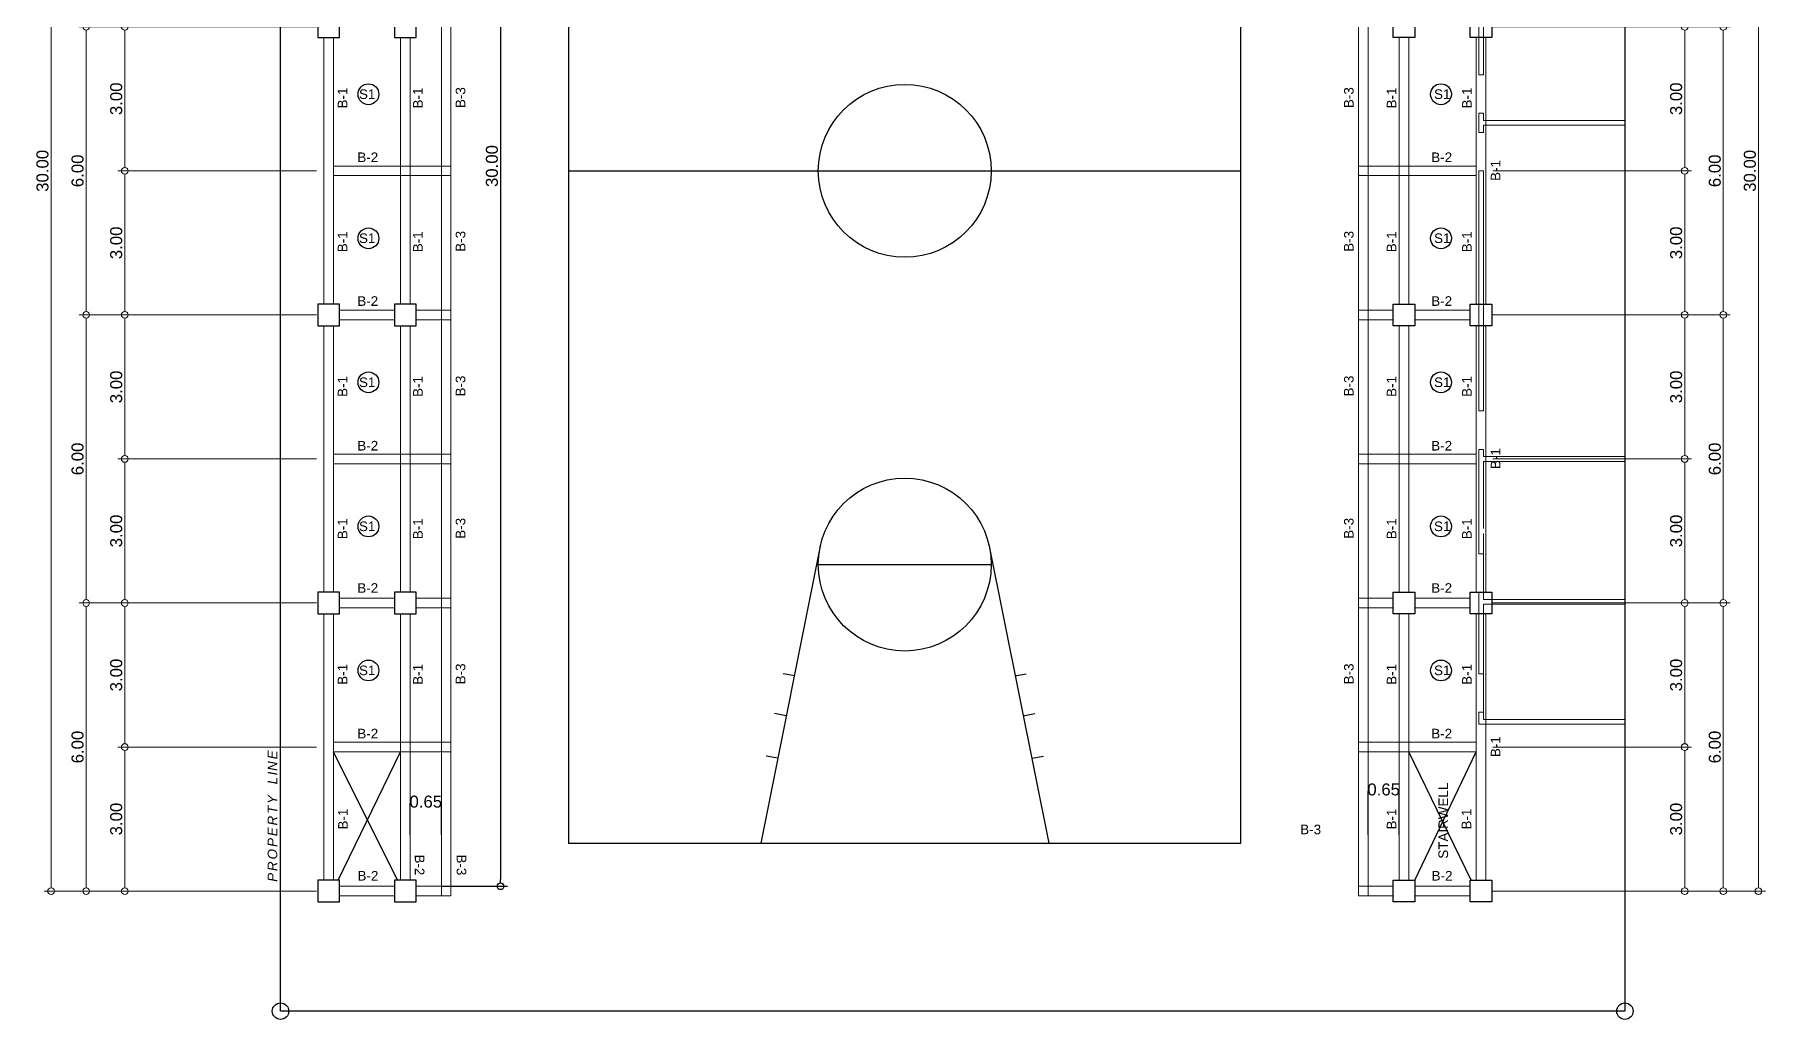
# Model space of a CAD drawing. Header units: inches. Extents: x -1369 to 1198, y -366 to 1398.
# Drawn here: x -660.33 to -624.28, y -201.41 to -180.9 of the extents above; entities that cross this region are included whole.
import ezdxf

# ---------------------------------------------------------------- set-up
doc = ezdxf.new("R2010")
doc.units = ezdxf.units.IN
doc.header["$MEASUREMENT"] = 0
doc.layers.add('BEAM', color=7, linetype='Continuous', lineweight=30, true_color=0x3838ff)
doc.layers.add('col', color=7, linetype='Continuous', true_color=0x0a0aff)
for name, color, linetype in [('COLM2', 7, 'Continuous'), ('S-DIM', 7, 'Continuous'), ('txt', 7, 'Continuous'), ('wall', 7, 'Continuous')]:
    doc.layers.add(name, color=color, linetype=linetype)
doc.layers.add('dim.', color=10, linetype='Continuous', lineweight=15)
doc.styles.get("Standard").update_dxf_attribs({"font": 'arial.ttf'})
doc.dimstyles.get("Standard").update_dxf_attribs({"dimtxt": 0.25, "dimasz": 0.14, "dimexe": 0.145, "dimexo": 0.025, "dimgap": 0.05, "dimtad": 1, "dimzin": 0, "dimdsep": 46, "dimtxsty": 'Standard', "dimblk": 'DOTBLANK', "dimcen": 0.09, "dimclrd": 256, "dimclre": 256, "dimaunit": 1, "dimadec": 5, "dimazin": 0, "dimtfac": 1, "dimtix": 1, "dimtofl": 0, "dimtmove": 0, "dimatfit": 3, "dimfxl": 0, "dimtolj": 1, "dimtzin": 0, "dimlwd": -1, "dimlwe": -1, "dimarcsym": 0})

# ---------------------------------------------------------------- blocks, each defined once
blk = doc.blocks.new('bc')
at = {"color": 8, "true_color": 0x808080}
blk.add_lwpolyline([(7, 14), (-7, 14), (-7, -14), (7, -14)], close=True, dxfattribs=at)
for points in [[(-1.759, 7.817), (-3, 14)], [(1.759, 7.817), (3, 14)], [(-2.646, 12.235), (-2.887, 12.187)], [(2.646, 12.235), (2.887, 12.187)], [(-2.469, 11.353), (-2.71, 11.304)], [(2.469, 11.353), (2.71, 11.304)], [(-2.291, 10.52), (-2.532, 10.472)], [(2.291, 10.52), (2.532, 10.472)], [(1.8, 8.2), (-1.8, 8.2)], [(7, 0), (-7, 0)], [(-1.759, -7.817), (-3, -14)], [(1.759, -7.817), (3, -14)], [(1.8, -8.2), (-1.8, -8.2)], [(-2.291, -10.52), (-2.532, -10.472)], [(2.291, -10.52), (2.532, -10.472)], [(-2.469, -11.353), (-2.71, -11.304)], [(2.469, -11.353), (2.71, -11.304)], [(-2.646, -12.235), (-2.887, -12.187)], [(2.646, -12.235), (2.887, -12.187)]]:
    blk.add_lwpolyline(points, dxfattribs=at)
for centre in [(0, 8.2), (0, 0), (0, -8.2)]:
    blk.add_circle(centre, 1.8, dxfattribs=at)
blk = doc.blocks.new('2ND FLRR EX PLAN')
at = {"layer": 'COLM2', "lineweight": 13, "true_color": 0x808080}
h = blk.add_hatch(color=8, dxfattribs=at)
h.dxf.hatch_style = 1
h.paths.add_polyline_path([(207.892, -185.998), (207.892, -185.798), (208.192, -185.798), (208.192, -185.998)])
h = blk.add_hatch(color=8, dxfattribs=at)
h.dxf.hatch_style = 1
h.paths.add_polyline_path([(211.892, -185.998), (211.892, -185.798), (212.192, -185.798), (212.192, -185.998)])
h = blk.add_hatch(color=8, dxfattribs=at)
h.dxf.hatch_style = 1
h.paths.add_polyline_path([(215.892, -185.998), (215.892, -185.798), (216.192, -185.798), (216.192, -185.998)])
h = blk.add_hatch(color=8, dxfattribs=at)
h.dxf.hatch_style = 1
h.paths.add_polyline_path([(219.892, -185.998), (219.892, -185.798), (220.192, -185.798), (220.192, -185.998)])
at = {"color": 8, "lineweight": 13, "true_color": 0x808080}
for p, q in [((206.992, -185.898), (206.992, -188.349)), ((207.092, -188.249), (207.092, -185.898)), ((220.992, -188.249), (220.992, -185.898)), ((221.092, -185.898), (221.092, -188.349)), ((209.192, -188.249), (209.192, -186.698)), ((209.292, -186.698), (209.292, -188.349)), ((209.292, -188.349), (206.992, -188.349)), ((207.092, -188.249), (209.192, -188.249)), ((218.792, -188.349), (221.092, -188.349)), ((220.992, -188.249), (218.892, -188.249))]:
    blk.add_line(p, q, dxfattribs=at)
for points in [[(207.892, -185.898), (206.992, -185.898), (206.992, -185.798)], [(219.892, -185.898), (208.192, -185.898), (208.192, -185.798)], [(219.892, -185.898), (221.092, -185.898), (221.092, -185.798)], [(209.192, -186.698), (209.292, -186.698)], [(218.792, -188.349), (218.792, -186.698), (218.892, -186.698), (218.892, -188.249)], [(207.992, -190.748), (207.992, -189.898)], [(207.992, -189.898), (209.592, -189.898), (209.592, -190.748), (207.992, -190.748)], [(208.242, -190.748), (208.242, -189.898)], [(208.492, -190.748), (208.492, -189.898)], [(208.742, -190.748), (208.742, -189.898)], [(208.992, -190.748), (208.992, -189.898)], [(209.292, -190.748), (209.292, -189.898)], [(220.092, -189.898), (218.492, -189.898), (218.492, -190.748), (220.092, -190.748)], [(218.792, -190.748), (218.792, -189.898)], [(219.092, -190.748), (219.092, -189.898)], [(219.342, -190.748), (219.342, -189.898)], [(219.592, -190.748), (219.592, -189.898)], [(219.842, -190.748), (219.842, -189.898)], [(220.092, -190.748), (220.092, -189.898)], [(229.042, -190.748), (225.996, -190.748), (225.996, -190.998)], [(226.096, -190.998), (225.996, -190.998)], [(226.096, -190.998), (226.096, -190.848), (229.042, -190.848)], [(225.996, -191.798), (225.996, -196.798)], [(226.096, -191.798), (225.996, -191.798)], [(226.096, -196.798), (226.096, -191.798)], [(226.096, -196.798), (225.996, -196.798)], [(225.996, -197.598), (225.996, -197.998)], [(226.096, -197.598), (225.996, -197.598)], [(226.096, -197.748), (226.096, -197.598)], [(226.096, -197.748), (229.042, -197.748)], [(226.096, -197.998), (226.096, -197.848)], [(226.096, -197.848), (229.042, -197.848)], [(226.096, -197.998), (225.996, -197.998)], [(225.996, -198.798), (225.996, -203.798)], [(226.096, -198.798), (225.996, -198.798)], [(226.096, -203.798), (226.096, -198.798)], [(226.096, -203.798), (225.996, -203.798)], [(225.996, -204.598), (225.996, -204.998)], [(226.096, -204.598), (225.996, -204.598)], [(226.096, -204.748), (226.096, -204.598)], [(226.096, -204.748), (229.042, -204.748)], [(226.096, -204.998), (225.996, -204.998)], [(226.096, -204.848), (229.042, -204.848)], [(226.096, -204.848), (226.096, -204.998)], [(225.996, -205.798), (225.996, -210.798)], [(226.096, -205.798), (225.996, -205.798)], [(226.096, -205.798), (226.096, -210.798)], [(226.096, -210.798), (225.996, -210.798)], [(225.996, -211.598), (225.996, -213.773)], [(226.096, -211.598), (225.996, -211.598)], [(226.096, -211.598), (226.096, -211.748)], [(226.096, -211.748), (229.042, -211.748)], [(226.096, -211.848), (226.096, -213.248)], [(226.096, -211.848), (229.042, -211.848)], [(226.096, -214.723), (226.096, -213.348)], [(226.096, -213.773), (225.996, -213.773)], [(225.996, -214.573), (225.996, -216.273)], [(226.096, -214.573), (225.996, -214.573)], [(226.096, -214.723), (229.042, -214.723)], [(226.096, -214.823), (229.042, -214.823)], [(229.042, -217.223), (226.096, -217.223), (226.096, -214.823)], [(226.096, -216.273), (225.996, -216.273)], [(225.996, -217.073), (225.996, -217.323), (229.042, -217.323)], [(226.096, -217.073), (225.996, -217.073)]]:
    blk.add_lwpolyline(points, dxfattribs=at)
at = {"layer": 'COLM2', "color": 8, "lineweight": 13, "true_color": 0x808080}
for points in [[(207.892, -185.998), (207.892, -185.798), (208.192, -185.798), (208.192, -185.998)], [(211.892, -185.998), (211.892, -185.798), (212.192, -185.798), (212.192, -185.998)], [(215.892, -185.998), (215.892, -185.798), (216.192, -185.798), (216.192, -185.998)], [(219.892, -185.998), (219.892, -185.798), (220.192, -185.798), (220.192, -185.998)]]:
    blk.add_lwpolyline(points, close=True, dxfattribs=at)
at = {"layer": 'wall', "color": 8, "lineweight": 13, "true_color": 0x808080}
for points in [[(220.092, -190.848), (207.992, -190.848), (207.992, -188.349)], [(220.092, -189.898), (220.092, -188.349)], [(220.092, -190.748), (220.092, -190.848)]]:
    blk.add_lwpolyline(points, dxfattribs=at)
at = {"color": 8, "true_color": 0x808080, "rotation": 180}
blk.add_blockref('bc', (214.042, -205.798), dxfattribs=at)
at = {"color": 8, "lineweight": 13, "true_color": 0x808080, "insert": (221.2, -200.455), "char_height": 0.425, "attachment_point": 1}
blk.add_mtext_dynamic_manual_height_columns('\\pxqc;EXISTING \\PDAYCARE\\PCENTER', width=12.74092, gutter_width=1, heights=[0], dxfattribs=at)
at = {"layer": 'txt', "color": 8, "lineweight": 13, "true_color": 0x808080, "insert": (212.249, -188.848), "char_height": 0.25, "width": 3.97746, "attachment_point": 1}
blk.add_mtext('{\\T1.2;EXISTING STAGE}', dxfattribs=at)
blk = doc.blocks.new('_DotBlank')
at = {"color": 0, "linetype": 'ByBlock', "lineweight": -2}
blk.add_line((-0.5, 0), (-1, 0), dxfattribs=at)
blk.add_circle((0, 0), 0.5, dxfattribs=at)
blk = doc.blocks.new('*D985')
at = {"layer": 'Defpoints', "color": 0, "transparency": 16777216}
for p in [(-629.981, -168.739), (-629.981, -198.739), (-624.426, -198.739)]:
    blk.add_point(p, dxfattribs=at)
at = {"layer": 'dim.', "transparency": 16777216}
for p, q in [((-629.956, -168.739), (-624.281, -168.739)), ((-624.426, -168.879), (-624.426, -198.599)), ((-629.956, -198.739), (-624.281, -198.739))]:
    blk.add_line(p, q, dxfattribs=at)
at = {"layer": 'dim.', "transparency": 16777216, "xscale": 0.14, "yscale": 0.14, "zscale": 0.14}
for p, rotation in [((-624.426, -168.739), 90), ((-624.426, -198.739), 270)]:
    blk.add_blockref('_DotBlank', p, dxfattribs=dict(at, rotation=rotation))
at = {"layer": 'dim.', "color": 0, "transparency": 16777216, "insert": (-624.603, -183.739), "char_height": 0.25, "attachment_point": 5, "rotation": 90}
blk.add_mtext('\\A1;30.00', dxfattribs=at)
blk = doc.blocks.new('*D945')
at = {"layer": 'Defpoints', "color": 0, "transparency": 16777216}
for p in [(-629.981, -195.739), (-625.961, -195.739), (-629.981, -198.739)]:
    blk.add_point(p, dxfattribs=at)
at = {"layer": 'dim.', "transparency": 16777216}
for p, q in [((-629.956, -195.739), (-625.816, -195.739)), ((-625.961, -198.599), (-625.961, -195.879)), ((-629.956, -198.739), (-625.816, -198.739))]:
    blk.add_line(p, q, dxfattribs=at)
at = {"layer": 'dim.', "transparency": 16777216, "xscale": 0.14, "yscale": 0.14, "zscale": 0.14}
for p, rotation in [((-625.961, -195.739), 90), ((-625.961, -198.739), 270)]:
    blk.add_blockref('_DotBlank', p, dxfattribs=dict(at, rotation=rotation))
at = {"layer": 'dim.', "color": 0, "transparency": 16777216, "insert": (-626.139, -197.239), "char_height": 0.25, "attachment_point": 5, "rotation": 90}
blk.add_mtext('\\A1;3.00', dxfattribs=at)
blk = doc.blocks.new('*D986')
at = {"layer": 'Defpoints', "color": 0, "transparency": 16777216}
for p in [(-629.981, -192.739), (-629.981, -198.739), (-625.157, -198.739)]:
    blk.add_point(p, dxfattribs=at)
at = {"layer": 'dim.', "transparency": 16777216}
for p, q in [((-629.956, -192.739), (-625.012, -192.739)), ((-625.157, -192.879), (-625.157, -198.599)), ((-629.956, -198.739), (-625.012, -198.739))]:
    blk.add_line(p, q, dxfattribs=at)
at = {"layer": 'dim.', "transparency": 16777216, "xscale": 0.14, "yscale": 0.14, "zscale": 0.14}
for p, rotation in [((-625.157, -192.739), 90), ((-625.157, -198.739), 270)]:
    blk.add_blockref('_DotBlank', p, dxfattribs=dict(at, rotation=rotation))
at = {"layer": 'dim.', "color": 0, "transparency": 16777216, "insert": (-625.334, -195.739), "char_height": 0.25, "attachment_point": 5, "rotation": 90}
blk.add_mtext('\\A1;6.00', dxfattribs=at)
blk = doc.blocks.new('*D946')
at = {"layer": 'Defpoints', "color": 0, "transparency": 16777216}
for p in [(-629.981, -192.739), (-625.961, -192.739), (-629.981, -195.739)]:
    blk.add_point(p, dxfattribs=at)
at = {"layer": 'dim.', "transparency": 16777216}
for p, q in [((-629.956, -192.739), (-625.816, -192.739)), ((-625.961, -195.599), (-625.961, -192.879)), ((-629.956, -195.739), (-625.816, -195.739))]:
    blk.add_line(p, q, dxfattribs=at)
at = {"layer": 'dim.', "transparency": 16777216, "xscale": 0.14, "yscale": 0.14, "zscale": 0.14}
for p, rotation in [((-625.961, -192.739), 90), ((-625.961, -195.739), 270)]:
    blk.add_blockref('_DotBlank', p, dxfattribs=dict(at, rotation=rotation))
at = {"layer": 'dim.', "color": 0, "transparency": 16777216, "insert": (-626.139, -194.239), "char_height": 0.25, "attachment_point": 5, "rotation": 90}
blk.add_mtext('\\A1;3.00', dxfattribs=at)
blk = doc.blocks.new('*D947')
at = {"layer": 'Defpoints', "color": 0, "transparency": 16777216}
for p in [(-629.981, -189.739), (-625.961, -189.739), (-629.981, -192.739)]:
    blk.add_point(p, dxfattribs=at)
at = {"layer": 'dim.', "transparency": 16777216}
for p, q in [((-629.956, -189.739), (-625.816, -189.739)), ((-625.961, -192.599), (-625.961, -189.879)), ((-629.956, -192.739), (-625.816, -192.739))]:
    blk.add_line(p, q, dxfattribs=at)
at = {"layer": 'dim.', "transparency": 16777216, "xscale": 0.14, "yscale": 0.14, "zscale": 0.14}
for p, rotation in [((-625.961, -189.739), 90), ((-625.961, -192.739), 270)]:
    blk.add_blockref('_DotBlank', p, dxfattribs=dict(at, rotation=rotation))
at = {"layer": 'dim.', "color": 0, "transparency": 16777216, "insert": (-626.139, -191.239), "char_height": 0.25, "attachment_point": 5, "rotation": 90}
blk.add_mtext('\\A1;3.00', dxfattribs=at)
blk = doc.blocks.new('*D948')
at = {"layer": 'Defpoints', "color": 0, "transparency": 16777216}
for p in [(-629.981, -186.739), (-629.981, -192.739), (-625.157, -192.739)]:
    blk.add_point(p, dxfattribs=at)
at = {"layer": 'dim.', "transparency": 16777216}
for p, q in [((-629.956, -186.739), (-625.012, -186.739)), ((-625.157, -186.879), (-625.157, -192.599)), ((-629.956, -192.739), (-625.012, -192.739))]:
    blk.add_line(p, q, dxfattribs=at)
at = {"layer": 'dim.', "transparency": 16777216, "xscale": 0.14, "yscale": 0.14, "zscale": 0.14}
for p, rotation in [((-625.157, -186.739), 90), ((-625.157, -192.739), 270)]:
    blk.add_blockref('_DotBlank', p, dxfattribs=dict(at, rotation=rotation))
at = {"layer": 'dim.', "color": 0, "transparency": 16777216, "insert": (-625.334, -189.739), "char_height": 0.25, "attachment_point": 5, "rotation": 90}
blk.add_mtext('\\A1;6.00', dxfattribs=at)
blk = doc.blocks.new('*D949')
at = {"layer": 'Defpoints', "color": 0, "transparency": 16777216}
for p in [(-629.981, -186.739), (-625.961, -186.739), (-629.981, -189.739)]:
    blk.add_point(p, dxfattribs=at)
at = {"layer": 'dim.', "transparency": 16777216}
for p, q in [((-629.956, -186.739), (-625.816, -186.739)), ((-625.961, -189.599), (-625.961, -186.879)), ((-629.956, -189.739), (-625.816, -189.739))]:
    blk.add_line(p, q, dxfattribs=at)
at = {"layer": 'dim.', "transparency": 16777216, "xscale": 0.14, "yscale": 0.14, "zscale": 0.14}
for p, rotation in [((-625.961, -186.739), 90), ((-625.961, -189.739), 270)]:
    blk.add_blockref('_DotBlank', p, dxfattribs=dict(at, rotation=rotation))
at = {"layer": 'dim.', "color": 0, "transparency": 16777216, "insert": (-626.139, -188.239), "char_height": 0.25, "attachment_point": 5, "rotation": 90}
blk.add_mtext('\\A1;3.00', dxfattribs=at)
blk = doc.blocks.new('*D950')
at = {"layer": 'Defpoints', "color": 0, "transparency": 16777216}
for p in [(-629.981, -183.739), (-625.961, -183.739), (-629.981, -186.739)]:
    blk.add_point(p, dxfattribs=at)
at = {"layer": 'dim.', "transparency": 16777216}
for p, q in [((-629.956, -183.739), (-625.816, -183.739)), ((-625.961, -186.599), (-625.961, -183.879)), ((-629.956, -186.739), (-625.816, -186.739))]:
    blk.add_line(p, q, dxfattribs=at)
at = {"layer": 'dim.', "transparency": 16777216, "xscale": 0.14, "yscale": 0.14, "zscale": 0.14}
for p, rotation in [((-625.961, -183.739), 90), ((-625.961, -186.739), 270)]:
    blk.add_blockref('_DotBlank', p, dxfattribs=dict(at, rotation=rotation))
at = {"layer": 'dim.', "color": 0, "transparency": 16777216, "insert": (-626.139, -185.239), "char_height": 0.25, "attachment_point": 5, "rotation": 90}
blk.add_mtext('\\A1;3.00', dxfattribs=at)
blk = doc.blocks.new('*D951')
at = {"layer": 'Defpoints', "color": 0, "transparency": 16777216}
for p in [(-629.981, -180.739), (-629.981, -186.739), (-625.157, -186.739)]:
    blk.add_point(p, dxfattribs=at)
at = {"layer": 'dim.', "transparency": 16777216}
for p, q in [((-629.956, -180.739), (-625.012, -180.739)), ((-625.157, -180.879), (-625.157, -186.599)), ((-629.956, -186.739), (-625.012, -186.739))]:
    blk.add_line(p, q, dxfattribs=at)
at = {"layer": 'dim.', "transparency": 16777216, "xscale": 0.14, "yscale": 0.14, "zscale": 0.14}
for p, rotation in [((-625.157, -180.739), 90), ((-625.157, -186.739), 270)]:
    blk.add_blockref('_DotBlank', p, dxfattribs=dict(at, rotation=rotation))
at = {"layer": 'dim.', "color": 0, "transparency": 16777216, "insert": (-625.334, -183.739), "char_height": 0.25, "attachment_point": 5, "rotation": 90}
blk.add_mtext('\\A1;6.00', dxfattribs=at)
blk = doc.blocks.new('*D952')
at = {"layer": 'Defpoints', "color": 0, "transparency": 16777216}
for p in [(-629.981, -180.739), (-625.961, -180.739), (-629.981, -183.739)]:
    blk.add_point(p, dxfattribs=at)
at = {"layer": 'dim.', "transparency": 16777216}
for p, q in [((-629.956, -180.739), (-625.816, -180.739)), ((-625.961, -183.599), (-625.961, -180.879)), ((-629.956, -183.739), (-625.816, -183.739))]:
    blk.add_line(p, q, dxfattribs=at)
at = {"layer": 'dim.', "transparency": 16777216, "xscale": 0.14, "yscale": 0.14, "zscale": 0.14}
for p, rotation in [((-625.961, -180.739), 90), ((-625.961, -183.739), 270)]:
    blk.add_blockref('_DotBlank', p, dxfattribs=dict(at, rotation=rotation))
at = {"layer": 'dim.', "color": 0, "transparency": 16777216, "insert": (-626.139, -182.239), "char_height": 0.25, "attachment_point": 5, "rotation": 90}
blk.add_mtext('\\A1;3.00', dxfattribs=at)
blk = doc.blocks.new('*D959')
at = {"layer": 'Defpoints', "color": 0, "transparency": 16777216}
for p in [(-654.431, -168.739), (-659.986, -198.739), (-654.431, -198.739)]:
    blk.add_point(p, dxfattribs=at)
at = {"layer": 'dim.', "transparency": 16777216}
for p, q in [((-654.456, -168.739), (-660.131, -168.739)), ((-659.986, -168.879), (-659.986, -198.599)), ((-654.456, -198.739), (-660.131, -198.739))]:
    blk.add_line(p, q, dxfattribs=at)
at = {"layer": 'dim.', "transparency": 16777216, "xscale": 0.14, "yscale": 0.14, "zscale": 0.14}
for p, rotation in [((-659.986, -168.739), 90), ((-659.986, -198.739), 270)]:
    blk.add_blockref('_DotBlank', p, dxfattribs=dict(at, rotation=rotation))
at = {"layer": 'dim.', "color": 0, "transparency": 16777216, "insert": (-660.164, -183.739), "char_height": 0.25, "attachment_point": 5, "rotation": 90}
blk.add_mtext('\\A1;30.00', dxfattribs=at)
blk = doc.blocks.new('*D960')
at = {"layer": 'Defpoints', "color": 0, "transparency": 16777216}
for p in [(-658.451, -195.739), (-654.431, -195.739), (-654.431, -198.739)]:
    blk.add_point(p, dxfattribs=at)
at = {"layer": 'dim.', "transparency": 16777216}
for p, q in [((-654.456, -195.739), (-658.596, -195.739)), ((-658.451, -198.599), (-658.451, -195.879)), ((-654.456, -198.739), (-658.596, -198.739))]:
    blk.add_line(p, q, dxfattribs=at)
at = {"layer": 'dim.', "transparency": 16777216, "xscale": 0.14, "yscale": 0.14, "zscale": 0.14}
for p, rotation in [((-658.451, -195.739), 90), ((-658.451, -198.739), 270)]:
    blk.add_blockref('_DotBlank', p, dxfattribs=dict(at, rotation=rotation))
at = {"layer": 'dim.', "color": 0, "transparency": 16777216, "insert": (-658.628, -197.239), "char_height": 0.25, "attachment_point": 5, "rotation": 90}
blk.add_mtext('\\A1;3.00', dxfattribs=at)
blk = doc.blocks.new('*D961')
at = {"layer": 'Defpoints', "color": 0, "transparency": 16777216}
for p in [(-654.431, -192.739), (-659.256, -198.739), (-654.431, -198.739)]:
    blk.add_point(p, dxfattribs=at)
at = {"layer": 'dim.', "transparency": 16777216}
for p, q in [((-654.456, -192.739), (-659.401, -192.739)), ((-659.256, -192.879), (-659.256, -198.599)), ((-654.456, -198.739), (-659.401, -198.739))]:
    blk.add_line(p, q, dxfattribs=at)
at = {"layer": 'dim.', "transparency": 16777216, "xscale": 0.14, "yscale": 0.14, "zscale": 0.14}
for p, rotation in [((-659.256, -192.739), 90), ((-659.256, -198.739), 270)]:
    blk.add_blockref('_DotBlank', p, dxfattribs=dict(at, rotation=rotation))
at = {"layer": 'dim.', "color": 0, "transparency": 16777216, "insert": (-659.433, -195.739), "char_height": 0.25, "attachment_point": 5, "rotation": 90}
blk.add_mtext('\\A1;6.00', dxfattribs=at)
blk = doc.blocks.new('*D962')
at = {"layer": 'Defpoints', "color": 0, "transparency": 16777216}
for p in [(-658.451, -192.739), (-654.431, -192.739), (-654.431, -195.739)]:
    blk.add_point(p, dxfattribs=at)
at = {"layer": 'dim.', "transparency": 16777216}
for p, q in [((-654.456, -192.739), (-658.596, -192.739)), ((-658.451, -195.599), (-658.451, -192.879)), ((-654.456, -195.739), (-658.596, -195.739))]:
    blk.add_line(p, q, dxfattribs=at)
at = {"layer": 'dim.', "transparency": 16777216, "xscale": 0.14, "yscale": 0.14, "zscale": 0.14}
for p, rotation in [((-658.451, -192.739), 90), ((-658.451, -195.739), 270)]:
    blk.add_blockref('_DotBlank', p, dxfattribs=dict(at, rotation=rotation))
at = {"layer": 'dim.', "color": 0, "transparency": 16777216, "insert": (-658.628, -194.239), "char_height": 0.25, "attachment_point": 5, "rotation": 90}
blk.add_mtext('\\A1;3.00', dxfattribs=at)
blk = doc.blocks.new('*D963')
at = {"layer": 'Defpoints', "color": 0, "transparency": 16777216}
for p in [(-658.451, -189.739), (-654.431, -189.739), (-654.431, -192.739)]:
    blk.add_point(p, dxfattribs=at)
at = {"layer": 'dim.', "transparency": 16777216}
for p, q in [((-654.456, -189.739), (-658.596, -189.739)), ((-658.451, -192.599), (-658.451, -189.879)), ((-654.456, -192.739), (-658.596, -192.739))]:
    blk.add_line(p, q, dxfattribs=at)
at = {"layer": 'dim.', "transparency": 16777216, "xscale": 0.14, "yscale": 0.14, "zscale": 0.14}
for p, rotation in [((-658.451, -189.739), 90), ((-658.451, -192.739), 270)]:
    blk.add_blockref('_DotBlank', p, dxfattribs=dict(at, rotation=rotation))
at = {"layer": 'dim.', "color": 0, "transparency": 16777216, "insert": (-658.628, -191.239), "char_height": 0.25, "attachment_point": 5, "rotation": 90}
blk.add_mtext('\\A1;3.00', dxfattribs=at)
blk = doc.blocks.new('*D964')
at = {"layer": 'Defpoints', "color": 0, "transparency": 16777216}
for p in [(-654.431, -186.739), (-659.256, -192.739), (-654.431, -192.739)]:
    blk.add_point(p, dxfattribs=at)
at = {"layer": 'dim.', "transparency": 16777216}
for p, q in [((-654.456, -186.739), (-659.401, -186.739)), ((-659.256, -186.879), (-659.256, -192.599)), ((-654.456, -192.739), (-659.401, -192.739))]:
    blk.add_line(p, q, dxfattribs=at)
at = {"layer": 'dim.', "transparency": 16777216, "xscale": 0.14, "yscale": 0.14, "zscale": 0.14}
for p, rotation in [((-659.256, -186.739), 90), ((-659.256, -192.739), 270)]:
    blk.add_blockref('_DotBlank', p, dxfattribs=dict(at, rotation=rotation))
at = {"layer": 'dim.', "color": 0, "transparency": 16777216, "insert": (-659.433, -189.739), "char_height": 0.25, "attachment_point": 5, "rotation": 90}
blk.add_mtext('\\A1;6.00', dxfattribs=at)
blk = doc.blocks.new('*D965')
at = {"layer": 'Defpoints', "color": 0, "transparency": 16777216}
for p in [(-658.451, -186.739), (-654.431, -186.739), (-654.431, -189.739)]:
    blk.add_point(p, dxfattribs=at)
at = {"layer": 'dim.', "transparency": 16777216}
for p, q in [((-654.456, -186.739), (-658.596, -186.739)), ((-658.451, -189.599), (-658.451, -186.879)), ((-654.456, -189.739), (-658.596, -189.739))]:
    blk.add_line(p, q, dxfattribs=at)
at = {"layer": 'dim.', "transparency": 16777216, "xscale": 0.14, "yscale": 0.14, "zscale": 0.14}
for p, rotation in [((-658.451, -186.739), 90), ((-658.451, -189.739), 270)]:
    blk.add_blockref('_DotBlank', p, dxfattribs=dict(at, rotation=rotation))
at = {"layer": 'dim.', "color": 0, "transparency": 16777216, "insert": (-658.628, -188.239), "char_height": 0.25, "attachment_point": 5, "rotation": 90}
blk.add_mtext('\\A1;3.00', dxfattribs=at)
blk = doc.blocks.new('*D966')
at = {"layer": 'Defpoints', "color": 0, "transparency": 16777216}
for p in [(-658.451, -183.739), (-654.431, -183.739), (-654.431, -186.739)]:
    blk.add_point(p, dxfattribs=at)
at = {"layer": 'dim.', "transparency": 16777216}
for p, q in [((-654.456, -183.739), (-658.596, -183.739)), ((-658.451, -186.599), (-658.451, -183.879)), ((-654.456, -186.739), (-658.596, -186.739))]:
    blk.add_line(p, q, dxfattribs=at)
at = {"layer": 'dim.', "transparency": 16777216, "xscale": 0.14, "yscale": 0.14, "zscale": 0.14}
for p, rotation in [((-658.451, -183.739), 90), ((-658.451, -186.739), 270)]:
    blk.add_blockref('_DotBlank', p, dxfattribs=dict(at, rotation=rotation))
at = {"layer": 'dim.', "color": 0, "transparency": 16777216, "insert": (-658.628, -185.239), "char_height": 0.25, "attachment_point": 5, "rotation": 90}
blk.add_mtext('\\A1;3.00', dxfattribs=at)
blk = doc.blocks.new('*D967')
at = {"layer": 'Defpoints', "color": 0, "transparency": 16777216}
for p in [(-654.431, -180.739), (-659.256, -186.739), (-654.431, -186.739)]:
    blk.add_point(p, dxfattribs=at)
at = {"layer": 'dim.', "transparency": 16777216}
for p, q in [((-654.456, -180.739), (-659.401, -180.739)), ((-659.256, -180.879), (-659.256, -186.599)), ((-654.456, -186.739), (-659.401, -186.739))]:
    blk.add_line(p, q, dxfattribs=at)
at = {"layer": 'dim.', "transparency": 16777216, "xscale": 0.14, "yscale": 0.14, "zscale": 0.14}
for p, rotation in [((-659.256, -180.739), 90), ((-659.256, -186.739), 270)]:
    blk.add_blockref('_DotBlank', p, dxfattribs=dict(at, rotation=rotation))
at = {"layer": 'dim.', "color": 0, "transparency": 16777216, "insert": (-659.433, -183.739), "char_height": 0.25, "attachment_point": 5, "rotation": 90}
blk.add_mtext('\\A1;6.00', dxfattribs=at)
blk = doc.blocks.new('*D968')
at = {"layer": 'Defpoints', "color": 0, "transparency": 16777216}
for p in [(-658.451, -180.739), (-654.431, -180.739), (-654.431, -183.739)]:
    blk.add_point(p, dxfattribs=at)
at = {"layer": 'dim.', "transparency": 16777216}
for p, q in [((-654.456, -180.739), (-658.596, -180.739)), ((-658.451, -183.599), (-658.451, -180.879)), ((-654.456, -183.739), (-658.596, -183.739))]:
    blk.add_line(p, q, dxfattribs=at)
at = {"layer": 'dim.', "transparency": 16777216, "xscale": 0.14, "yscale": 0.14, "zscale": 0.14}
for p, rotation in [((-658.451, -180.739), 90), ((-658.451, -183.739), 270)]:
    blk.add_blockref('_DotBlank', p, dxfattribs=dict(at, rotation=rotation))
at = {"layer": 'dim.', "color": 0, "transparency": 16777216, "insert": (-658.628, -182.239), "char_height": 0.25, "attachment_point": 5, "rotation": 90}
blk.add_mtext('\\A1;3.00', dxfattribs=at)
blk = doc.blocks.new('*D1009')
at = {"layer": 'Defpoints', "color": 0, "transparency": 16777216}
for p in [(-651.856, -197.055), (-652.506, -197.593), (-651.856, -197.593)]:
    blk.add_point(p, dxfattribs=at)
at = {"layer": 'S-DIM', "transparency": 16777216}
for p, q in [((-652.506, -197.568), (-652.506, -196.91)), ((-651.856, -197.568), (-651.856, -196.91))]:
    blk.add_line(p, q, dxfattribs=at)
at = {"layer": 'S-DIM', "color": 0, "transparency": 16777216, "insert": (-652.181, -196.877), "char_height": 0.25, "attachment_point": 5}
blk.add_mtext('\\A1;0.65', dxfattribs=at)
blk = doc.blocks.new('*D1020')
at = {"layer": 'Defpoints', "color": 0, "transparency": 16777216}
for p in [(-631.906, -196.801), (-632.556, -197.593), (-631.906, -197.593)]:
    blk.add_point(p, dxfattribs=at)
at = {"layer": 'S-DIM', "transparency": 16777216}
for p, q in [((-632.556, -197.568), (-632.556, -196.656)), ((-631.906, -197.568), (-631.906, -196.656))]:
    blk.add_line(p, q, dxfattribs=at)
at = {"layer": 'S-DIM', "color": 0, "transparency": 16777216, "insert": (-632.231, -196.623), "char_height": 0.25, "attachment_point": 5}
blk.add_mtext('\\A1;0.65', dxfattribs=at)
blk = doc.blocks.new('*D1041')
at = {"layer": 'Defpoints', "color": 0, "transparency": 16777216}
for p in [(-651.856, -168.639), (-651.856, -198.639), (-650.625, -198.639)]:
    blk.add_point(p, dxfattribs=at)
at = {"layer": 'S-DIM', "transparency": 16777216}
for p, q in [((-651.831, -168.639), (-650.48, -168.639)), ((-650.625, -168.779), (-650.625, -198.499)), ((-651.831, -198.639), (-650.48, -198.639))]:
    blk.add_line(p, q, dxfattribs=at)
at = {"layer": 'S-DIM', "transparency": 16777216, "xscale": 0.14, "yscale": 0.14, "zscale": 0.14}
for p, rotation in [((-650.625, -168.639), 90), ((-650.625, -198.639), 270)]:
    blk.add_blockref('_DotBlank', p, dxfattribs=dict(at, rotation=rotation))
at = {"layer": 'S-DIM', "color": 0, "transparency": 16777216, "insert": (-650.803, -183.639), "char_height": 0.25, "attachment_point": 5, "rotation": 90}
blk.add_mtext('\\A1;30.00', dxfattribs=at)

msp = doc.modelspace()

# ---------------------------------------------------------------- linework, layer by layer
at = {"color": 7}
msp.add_lwpolyline([(-655.2061, -201.2394), (-655.2061, -163.7394), (-627.2061, -163.7394), (-627.2061, -201.2394)], close=True, dxfattribs=at)
at = {"color": 8, "true_color": 0x808080}
for points in [[(-652.7686, -198.5144), (-654.1061, -195.8394)], [(-654.0034, -198.5144), (-652.7061, -195.8394)], [(-630.4087, -198.5144), (-631.7061, -195.8394)], [(-631.5811, -198.5144), (-630.3061, -195.8394)]]:
    msp.add_lwpolyline(points, dxfattribs=at)
at = {"color": 1, "true_color": 0xff0a0a}
for centre in [(-653.3751, -182.1439), (-631.037, -182.1439), (-653.3751, -185.1439), (-631.037, -185.1439), (-653.3751, -188.1439), (-631.037, -188.1439), (-653.3751, -191.1439), (-631.037, -191.1439), (-653.3751, -194.1439), (-631.037, -194.1439)]:
    msp.add_circle(centre, 0.2169, dxfattribs=at)
at = {"color": 1}
for centre in [(-655.2061, -201.2394), (-627.2061, -201.2394)]:
    msp.add_circle(centre, 0.1713, dxfattribs=at)
at = {"layer": 'BEAM', "lineweight": 18, "ltscale": 8}
for p, q in [((-651.8561, -198.8394), (-651.8561, -168.6394)), ((-651.6561, -198.8394), (-651.6561, -168.6394)), ((-632.7561, -198.8394), (-632.7561, -168.6394)), ((-632.5561, -198.8394), (-632.5561, -168.6394)), ((-651.8561, -183.8394), (-651.8561, -183.6394)), ((-632.5561, -183.8394), (-632.5561, -183.6394)), ((-651.6561, -186.6394), (-652.3811, -186.6394)), ((-632.7561, -186.6394), (-632.0311, -186.6394)), ((-652.3811, -186.8394), (-651.6561, -186.8394)), ((-632.0311, -186.8394), (-632.7561, -186.8394)), ((-651.8561, -189.6394), (-651.8561, -189.8394)), ((-632.5561, -189.6394), (-632.5561, -189.8394)), ((-651.6561, -192.6394), (-652.3811, -192.6394)), ((-652.3811, -192.8394), (-651.6561, -192.8394)), ((-632.7561, -192.6394), (-632.0311, -192.6394)), ((-632.0311, -192.8394), (-632.7561, -192.8394)), ((-651.8561, -195.6394), (-651.8561, -195.8394)), ((-632.5561, -195.6394), (-632.5561, -195.8394))]:
    msp.add_line(p, q, dxfattribs=at)
for points in [[(-654.3061, -186.5144), (-654.3061, -180.9644)], [(-654.1061, -186.5144), (-654.1061, -180.9644)], [(-652.7061, -186.5144), (-652.7061, -180.9644)], [(-652.5061, -186.5144), (-652.5061, -180.9644)], [(-631.9061, -186.5144), (-631.9061, -180.9644)], [(-631.7061, -186.5144), (-631.7061, -180.9644)], [(-630.3061, -186.5144), (-630.3061, -180.9644)], [(-630.1061, -186.5144), (-630.1061, -180.9644)], [(-651.6561, -183.6394), (-654.1061, -183.6394)], [(-651.6561, -183.8394), (-654.1061, -183.8394)], [(-632.7561, -183.6394), (-630.3061, -183.6394)], [(-632.7561, -183.8394), (-630.3061, -183.8394)], [(-652.8311, -186.6394), (-653.9811, -186.6394)], [(-631.5811, -186.6394), (-630.4311, -186.6394)], [(-654.3061, -192.5144), (-654.3061, -186.9644)], [(-654.1061, -192.5144), (-654.1061, -186.9644)], [(-652.8311, -186.8394), (-653.9811, -186.8394)], [(-652.7061, -192.5144), (-652.7061, -186.9644)], [(-652.5061, -192.5144), (-652.5061, -186.9644)], [(-631.9061, -192.5144), (-631.9061, -186.9644)], [(-631.7061, -192.5144), (-631.7061, -186.9644)], [(-631.5811, -186.8394), (-630.4311, -186.8394)], [(-630.3061, -192.5144), (-630.3061, -186.9644)], [(-630.1061, -192.5144), (-630.1061, -186.9644)], [(-651.6561, -189.6394), (-654.1061, -189.6394)], [(-651.6561, -189.8394), (-654.1061, -189.8394)], [(-632.7561, -189.6394), (-630.3061, -189.6394)], [(-632.7561, -189.8394), (-630.3061, -189.8394)], [(-652.8311, -192.6394), (-653.9811, -192.6394)], [(-652.8311, -192.8394), (-653.9811, -192.8394)], [(-631.5811, -192.6394), (-630.4311, -192.6394)], [(-631.5811, -192.8394), (-630.4311, -192.8394)], [(-654.3061, -198.5144), (-654.3061, -192.9644)], [(-654.1061, -198.5144), (-654.1061, -192.9644)], [(-652.7061, -198.5144), (-652.7061, -192.9644)], [(-652.5061, -198.5144), (-652.5061, -192.9644)], [(-631.9061, -198.5144), (-631.9061, -192.9644)], [(-631.7061, -198.5144), (-631.7061, -192.9644)], [(-630.3061, -198.5144), (-630.3061, -192.9644)], [(-630.1061, -198.5144), (-630.1061, -192.9644)], [(-651.6561, -195.6394), (-654.1061, -195.6394)], [(-632.7561, -195.6394), (-630.3061, -195.6394)], [(-651.6561, -195.8394), (-654.1061, -195.8394)], [(-632.7561, -195.8394), (-630.3061, -195.8394)], [(-652.8311, -198.6394), (-653.9811, -198.6394)], [(-652.8311, -198.8394), (-653.9811, -198.8394)], [(-653.5561, -198.6394), (-652.8311, -198.6394)], [(-653.5561, -198.8394), (-652.8311, -198.8394)], [(-651.6561, -198.6394), (-652.3811, -198.6394)], [(-651.6561, -198.8394), (-652.3811, -198.8394)], [(-632.7561, -198.6394), (-632.0311, -198.6394)], [(-632.7561, -198.8394), (-632.0311, -198.8394)], [(-631.5811, -198.6394), (-630.4311, -198.6394)], [(-631.5811, -198.6394), (-630.4311, -198.6394)], [(-631.5811, -198.8394), (-630.4311, -198.8394)], [(-631.5811, -198.8394), (-630.4311, -198.8394)]]:
    msp.add_lwpolyline(points, dxfattribs=at)
at = {"layer": 'col'}
for points in [[(-653.9811, -180.5144), (-654.4311, -180.5144), (-654.4311, -180.9644), (-653.9811, -180.9644)], [(-652.3811, -180.5144), (-652.8311, -180.5144), (-652.8311, -180.9644), (-652.3811, -180.9644)], [(-632.0311, -180.5144), (-631.5811, -180.5144), (-631.5811, -180.9644), (-632.0311, -180.9644)], [(-630.4311, -180.5144), (-629.9811, -180.5144), (-629.9811, -180.9644), (-630.4311, -180.9644)], [(-653.9811, -186.5144), (-654.4311, -186.5144), (-654.4311, -186.9644), (-653.9811, -186.9644)], [(-652.3811, -186.5144), (-652.8311, -186.5144), (-652.8311, -186.9644), (-652.3811, -186.9644)], [(-632.0311, -186.5144), (-631.5811, -186.5144), (-631.5811, -186.9644), (-632.0311, -186.9644)], [(-630.4311, -186.5144), (-629.9811, -186.5144), (-629.9811, -186.9644), (-630.4311, -186.9644)], [(-653.9811, -192.5144), (-654.4311, -192.5144), (-654.4311, -192.9644), (-653.9811, -192.9644)], [(-652.3811, -192.5144), (-652.8311, -192.5144), (-652.8311, -192.9644), (-652.3811, -192.9644)], [(-632.0311, -192.5144), (-631.5811, -192.5144), (-631.5811, -192.9644), (-632.0311, -192.9644)], [(-630.4311, -192.5144), (-629.9811, -192.5144), (-629.9811, -192.9644), (-630.4311, -192.9644)], [(-653.9811, -198.5144), (-654.4311, -198.5144), (-654.4311, -198.9644), (-653.9811, -198.9644)], [(-652.3811, -198.5144), (-652.8311, -198.5144), (-652.8311, -198.9644), (-652.3811, -198.9644)], [(-632.0311, -198.5144), (-631.5811, -198.5144), (-631.5811, -198.9644), (-632.0311, -198.9644)], [(-630.4311, -198.5144), (-629.9811, -198.5144), (-629.9811, -198.9644), (-630.4311, -198.9644)]]:
    msp.add_lwpolyline(points, close=True, dxfattribs=at)

# ---------------------------------------------------------------- block references
msp.add_blockref('2ND FLRR EX PLAN', (-856.248, 22.059))

# ---------------------------------------------------------------- texts
at = {"char_height": 0.2}
for s, width, insert, attachment_point, rotation in [('B-1', 0.611407, (-653.8148, -182.4399), 7, 90), ('B-1', 0.611407, (-652.2455, -182.4399), 7, 90), ('B-3', 0.611407, (-651.3549, -182.4311), 7, 90), ('B-3', 0.611407, (-633.0573, -182.4311), 1, 90), ('B-1', 0.611407, (-632.1666, -182.4399), 1, 90), ('B-1', 0.611407, (-630.5973, -182.4399), 1, 90), ('B-1', 0.611407, (-630.0005, -183.949), 1, 90), ('B-1', 0.611407, (-653.8148, -185.4337), 7, 90), ('B-1', 0.611407, (-652.2455, -185.4337), 7, 90), ('B-3', 0.611407, (-651.3549, -185.4249), 7, 90), ('B-3', 0.611407, (-633.0573, -185.4249), 1, 90), ('B-1', 0.611407, (-632.1666, -185.4337), 1, 90), ('B-1', 0.611407, (-630.5973, -185.4337), 1, 90), ('B-1', 0.611407, (-653.8148, -188.4471), 7, 90), ('B-1', 0.611407, (-652.2455, -188.4471), 7, 90), ('B-3', 0.611407, (-651.3549, -188.4382), 7, 90), ('B-3', 0.611407, (-633.0573, -188.4382), 1, 90), ('B-1', 0.611407, (-632.1666, -188.4471), 1, 90), ('B-1', 0.611407, (-630.5973, -188.4471), 1, 90), ('B-1', 0.611407, (-630.0005, -189.949), 1, 90), ('B-1', 0.611407, (-653.8148, -191.4104), 7, 90), ('B-1', 0.611407, (-652.2455, -191.4104), 7, 90), ('B-3', 0.611407, (-651.3549, -191.4015), 7, 90), ('B-3', 0.611407, (-633.0573, -191.4015), 1, 90), ('B-1', 0.611407, (-632.1666, -191.4104), 1, 90), ('B-1', 0.611407, (-630.5973, -191.4104), 1, 90), ('B-1', 0.611407, (-653.8148, -194.4421), 7, 90), ('B-1', 0.611407, (-652.2455, -194.4421), 7, 90), ('B-3', 0.611407, (-651.3549, -194.4332), 7, 90), ('B-3', 0.611407, (-633.0573, -194.4332), 1, 90), ('B-1', 0.611407, (-632.1666, -194.4421), 1, 90), ('B-1', 0.611407, (-630.5973, -194.4421), 1, 90), ('B-1', 0.611407, (-630.0005, -195.949), 1, 90), ('STAIRWELL', 1.413426, (-631.0895, -196.4812), 3, 90), ('B-1', 0.611407, (-653.8063, -197.4562), 7, 90), ('B-1', 0.611407, (-632.1666, -197.4562), 1, 90), ('B-1', 0.611407, (-630.6058, -197.4562), 1, 90), ('B-2', 0.611407, (-652.21, -197.9765), 1, 270), ('B-3', 0.611407, (-651.3375, -197.9765), 1, 270)]:
    msp.add_mtext_dynamic_manual_height_columns(s, width=width, gutter_width=1, heights=[0], dxfattribs=dict(at, insert=insert, attachment_point=attachment_point, rotation=rotation))
for s, width, insert, attachment_point in [('S1', 0.490106, (-653.2307, -182.0417), 3), ('S1', 0.490106, (-631.1814, -182.0417), 1), ('B-2', 0.611407, (-653.1724, -183.3565), 3), ('B-2', 0.611407, (-631.2397, -183.3565), 1), ('S1', 0.490106, (-653.2307, -185.0417), 3), ('S1', 0.490106, (-631.1814, -185.0417), 1), ('B-2', 0.611407, (-653.1724, -186.3504), 3), ('B-2', 0.611407, (-631.2397, -186.3504), 1), ('S1', 0.490106, (-653.2307, -188.0417), 3), ('S1', 0.490106, (-631.1814, -188.0417), 1), ('B-2', 0.611407, (-653.1724, -189.3637), 3), ('B-2', 0.611407, (-631.2397, -189.3637), 1), ('S1', 0.490106, (-653.2307, -191.0417), 3), ('S1', 0.490106, (-631.1814, -191.0417), 1), ('B-2', 0.611407, (-653.1724, -192.327), 3), ('B-2', 0.611407, (-631.2397, -192.327), 1), ('S1', 0.490106, (-653.2307, -194.0417), 3), ('S1', 0.490106, (-631.1814, -194.0417), 1), ('B-2', 0.611407, (-653.1724, -195.3587), 3), ('B-2', 0.611407, (-631.2397, -195.3587), 1), ('B-3', 0.611407, (-633.9686, -197.3546), 1), ('B-2', 0.611407, (-653.1681, -198.3197), 3), ('B-2', 0.611407, (-631.2318, -198.3197), 1)]:
    msp.add_mtext_dynamic_manual_height_columns(s, width=width, gutter_width=1, heights=[0], dxfattribs=dict(at, insert=insert, attachment_point=attachment_point))
at = {"layer": 'txt', "color": 8, "lineweight": 13, "true_color": 0x808080, "insert": (-655.4752, -198.5459), "char_height": 0.2, "width": 4.498814, "attachment_point": 1, "rotation": 90}
msp.add_mtext('{\\fArial|b0|i1|c0|p34;\\T1.2;PROPERTY  LINE}', dxfattribs=at)

# ---------------------------------------------------------------- dimensions: what is measured, and where the dimension line sits
at = {"layer": 'dim.', "color": 0}
for base, p1, p2, picture, middle in [((-659.9865, -198.7394), (-654.4311, -168.7394), (-654.4311, -198.7394), '*D959', (-660.1642, -183.7394)), ((-624.4256, -198.7394), (-629.9811, -168.7394), (-629.9811, -198.7394), '*D985', (-624.6034, -183.7394)), ((-659.2555, -186.7394), (-654.4311, -180.7394), (-654.4311, -186.7394), '*D967', (-659.4332, -183.7394)), ((-658.4506, -180.7394), (-654.4311, -183.7394), (-654.4311, -180.7394), '*D968', (-658.6284, -182.2394)), ((-625.1566, -186.7394), (-629.9811, -180.7394), (-629.9811, -186.7394), '*D951', (-625.3342, -183.7394)), ((-625.9615, -180.7394), (-629.9811, -183.7394), (-629.9811, -180.7394), '*D952', (-626.1392, -182.2394)), ((-658.4506, -183.7394), (-654.4311, -186.7394), (-654.4311, -183.7394), '*D966', (-658.6284, -185.2394)), ((-625.9615, -183.7394), (-629.9811, -186.7394), (-629.9811, -183.7394), '*D950', (-626.1392, -185.2394)), ((-659.2555, -192.7394), (-654.4311, -186.7394), (-654.4311, -192.7394), '*D964', (-659.4332, -189.7394)), ((-658.4506, -186.7394), (-654.4311, -189.7394), (-654.4311, -186.7394), '*D965', (-658.6284, -188.2394)), ((-625.1566, -192.7394), (-629.9811, -186.7394), (-629.9811, -192.7394), '*D948', (-625.3342, -189.7394)), ((-625.9615, -186.7394), (-629.9811, -189.7394), (-629.9811, -186.7394), '*D949', (-626.1392, -188.2394)), ((-658.4506, -189.7394), (-654.4311, -192.7394), (-654.4311, -189.7394), '*D963', (-658.6284, -191.2394)), ((-625.9615, -189.7394), (-629.9811, -192.7394), (-629.9811, -189.7394), '*D947', (-626.1392, -191.2394)), ((-659.2555, -198.7394), (-654.4311, -192.7394), (-654.4311, -198.7394), '*D961', (-659.4332, -195.7394)), ((-658.4506, -192.7394), (-654.4311, -195.7394), (-654.4311, -192.7394), '*D962', (-658.6284, -194.2394)), ((-625.1566, -198.7394), (-629.9811, -192.7394), (-629.9811, -198.7394), '*D986', (-625.3342, -195.7394)), ((-625.9615, -192.7394), (-629.9811, -195.7394), (-629.9811, -192.7394), '*D946', (-626.1392, -194.2394)), ((-658.4506, -195.7394), (-654.4311, -198.7394), (-654.4311, -195.7394), '*D960', (-658.6284, -197.2394)), ((-625.9615, -195.7394), (-629.9811, -198.7394), (-629.9811, -195.7394), '*D945', (-626.1392, -197.2394))]:
    dim = msp.add_linear_dim(base=base, p1=p1, p2=p2, angle=90, dimstyle='Standard', dxfattribs=at)
    dim.commit()
    dim.dimension.update_dxf_attribs({"geometry": picture, "text_midpoint": middle})
at = {"layer": 'S-DIM'}
dim = msp.add_linear_dim(base=(-650.625, -198.6394), p1=(-651.8561, -168.6394), p2=(-651.8561, -198.6394), angle=90, dimstyle='Standard', dxfattribs=at)
dim.commit()
dim.dimension.update_dxf_attribs({"geometry": '*D1041', "text_midpoint": (-650.8027, -183.6394)})
for base, p1, p2, picture, middle in [((-631.9061, -196.8009), (-632.5561, -197.5928), (-631.9061, -197.5928), '*D1020', (-632.2311, -196.6232)), ((-651.8561, -197.0549), (-652.5061, -197.5928), (-651.8561, -197.5928), '*D1009', (-652.1811, -196.8772))]:
    dim = msp.add_linear_dim(base=base, p1=p1, p2=p2, dimstyle='Standard', dxfattribs=at)
    dim.commit()
    dim.dimension.update_dxf_attribs({"geometry": picture, "text_midpoint": middle})

doc.saveas('drawing.dxf')
